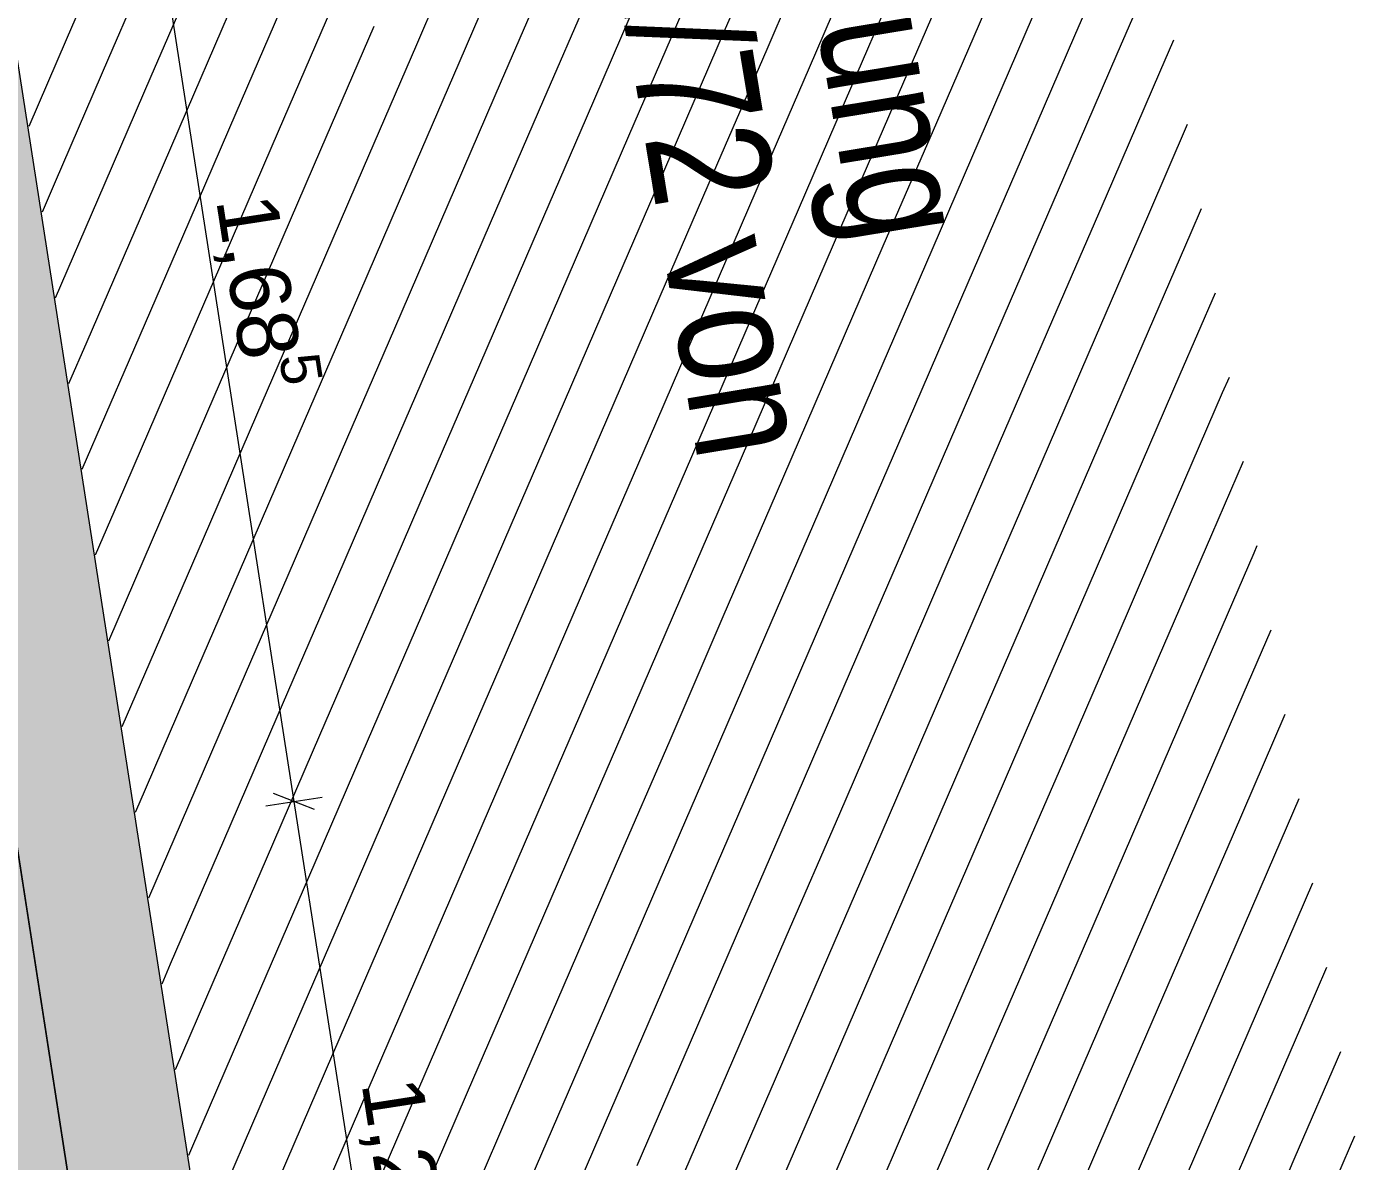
# Model space of a CAD drawing. Header units: millimetres. Extents: x 12535370 to 12575737, y 356204400 to 356234587.
# Drawn here: x 12556369 to 12558562, y 356213597 to 356215471 of the extents above; entities that cross this region are included whole.
import ezdxf

# ---------------------------------------------------------------- set-up
doc = ezdxf.new("R2010")
doc.units = ezdxf.units.MM
doc.header["$MEASUREMENT"] = 0
for name, color, linetype in [('New_015 Innenwände', 7, 'Continuous'), ('New_035 Decken', 7, 'Continuous'), ('New_GRUNDSTÜCKSGRENZE', 7, 'Continuous')]:
    doc.layers.add(name, color=color, linetype=linetype)
for name, color, linetype, lineweight in [('New_015 Innenwände_Pen_No__1', 7, 'Continuous', 13), ('New_015 Innenwände_Pen_No__3', 7, 'Continuous', 18), ('New_035 Decken_Pen_No__1', 7, 'Continuous', 13), ('New_255 Plangrafiken_Pen_No__1', 7, 'Continuous', 13), ('New_255 Plangrafiken_Pen_No__39', 8, 'Continuous', 13), ('New_GRUNDSTÜCKSGRENZE_Pen_No__1', 7, 'Continuous', 13)]:
    doc.layers.add(name, color=color, linetype=linetype, lineweight=lineweight)
doc.styles.add('GENERATED_STYLE_1', font='arial.ttf')
doc.styles.add('GENERATED_STYLE_2', font='arial.ttf', dxfattribs={"width": 0.8})
doc.dimstyles.new('GENERATED_STYLE__2', dxfattribs={"dimtxt": 100, "dimasz": 47.5, "dimexe": 0.18, "dimexo": 2, "dimgap": 0, "dimtad": 1, "dimlfac": 0.001, "dimzin": 0, "dimdsep": 46, "dimtxsty": 'GENERATED_STYLE_1', "dimblk": 'ARROWHEAD_2', "dimblk1": 'ARROWHEAD_2', "dimblk2": 'ARROWHEAD_2', "dimcen": 0.09, "dimclrd": 7, "dimclre": 7, "dimclrt": 7, "dimadec": 0, "dimazin": 0, "dimtfac": 1, "dimtdec": 4, "dimtmove": 0, "dimatfit": 3, "dimfxl": 1, "dimtolj": 1, "dimtzin": 0, "dimarcsym": 0})

# ---------------------------------------------------------------- blocks, each defined once
blk = doc.blocks.new('*X12', base_point=(12240439.2, 356160438.4))
at = {"layer": 'New_255 Plangrafiken_Pen_No__39', "color": 8, "linetype": 'Continuous', "lineweight": 13}
for p, q in [((12557609, 356215667.4), (12557520.9, 356215463.5)), ((12557609, 356215667.4), (12557520.9, 356215463.5)), ((12556522.1, 356215653), (12556434, 356215449.1)), ((12556522.1, 356215653), (12556434, 356215449.1)), ((12557100.6, 356215645.1), (12557012.5, 356215441.2)), ((12557100.6, 356215645.1), (12557012.5, 356215441.2)), ((12558187.5, 356215659.5), (12558099.4, 356215455.6)), ((12558187.5, 356215659.5), (12558099.4, 356215455.6)), ((12556592.2, 356215622.8), (12556504.1, 356215418.8)), ((12556592.2, 356215622.8), (12556504.1, 356215418.8)), ((12557679.1, 356215637.2), (12557591, 356215433.3)), ((12557679.1, 356215637.2), (12557591, 356215433.3)), ((12557170.6, 356215614.8), (12557082.6, 356215410.9)), ((12557170.6, 356215614.8), (12557082.6, 356215410.9)), ((12557749.1, 356215606.9), (12557661, 356215403)), ((12557749.1, 356215606.9), (12557661, 356215403)), ((12556662.2, 356215592.5), (12556574.1, 356215388.6)), ((12556662.2, 356215592.5), (12556574.1, 356215388.6)), ((12557240.7, 356215584.6), (12557152.6, 356215380.7)), ((12557240.7, 356215584.6), (12557152.6, 356215380.7)), ((12558239.7, 356215588), (12558169.4, 356215425.3)), ((12558239.7, 356215588), (12558169.4, 356215425.3)), ((12556732.3, 356215562.2), (12556644.2, 356215358.3)), ((12556732.3, 356215562.2), (12556644.2, 356215358.3)), ((12557819.2, 356215576.6), (12557731.1, 356215372.7)), ((12557819.2, 356215576.6), (12557731.1, 356215372.7)), ((12557310.7, 356215554.3), (12557222.7, 356215350.4)), ((12557310.7, 356215554.3), (12557222.7, 356215350.4)), ((12557889.2, 356215546.4), (12557801.1, 356215342.5)), ((12557889.2, 356215546.4), (12557801.1, 356215342.5)), ((12556802.3, 356215532), (12556714.2, 356215328.1)), ((12556802.3, 356215532), (12556714.2, 356215328.1)), ((12557380.8, 356215524), (12557292.7, 356215320.1)), ((12557380.8, 356215524), (12557292.7, 356215320.1)), ((12557959.3, 356215516.1), (12557871.2, 356215312.2)), ((12557959.3, 356215516.1), (12557871.2, 356215312.2)), ((12556872.4, 356215501.7), (12556784.3, 356215297.8)), ((12556872.4, 356215501.7), (12556784.3, 356215297.8)), ((12557450.9, 356215493.8), (12557362.8, 356215289.9)), ((12557450.9, 356215493.8), (12557362.8, 356215289.9)), ((12556942.4, 356215471.4), (12556854.4, 356215267.5)), ((12556942.4, 356215471.4), (12556854.4, 356215267.5)), ((12558029.3, 356215485.9), (12557941.2, 356215281.9)), ((12558029.3, 356215485.9), (12557941.2, 356215281.9)), ((12556434, 356215449.1), (12556372.2, 356215306)), ((12556434, 356215449.1), (12556372.2, 356215306)), ((12557520.9, 356215463.5), (12557432.8, 356215259.6)), ((12557520.9, 356215463.5), (12557432.8, 356215259.6)), ((12558099.4, 356215455.6), (12558011.3, 356215251.7)), ((12558099.4, 356215455.6), (12558011.3, 356215251.7)), ((12558262.7, 356215448.8), (12558239.5, 356215395.1)), ((12558262.7, 356215448.8), (12558239.5, 356215395.1)), ((12557012.5, 356215441.2), (12556924.4, 356215237.3)), ((12557012.5, 356215441.2), (12556924.4, 356215237.3)), ((12557591, 356215433.3), (12557502.9, 356215229.3)), ((12557591, 356215433.3), (12557502.9, 356215229.3)), ((12558169.4, 356215425.3), (12558081.3, 356215221.4)), ((12558169.4, 356215425.3), (12558081.3, 356215221.4)), ((12556504.1, 356215418.8), (12556416, 356215214.9)), ((12556504.1, 356215418.8), (12556416, 356215214.9)), ((12557082.6, 356215410.9), (12556994.5, 356215207)), ((12557082.6, 356215410.9), (12556994.5, 356215207)), ((12557661, 356215403), (12557572.9, 356215199.1)), ((12557661, 356215403), (12557572.9, 356215199.1)), ((12556574.1, 356215388.6), (12556486.1, 356215184.7)), ((12556574.1, 356215388.6), (12556486.1, 356215184.7)), ((12557152.6, 356215380.7), (12557064.5, 356215176.7)), ((12557152.6, 356215380.7), (12557064.5, 356215176.7)), ((12558239.5, 356215395.1), (12558151.4, 356215191.2)), ((12558239.5, 356215395.1), (12558151.4, 356215191.2)), ((12557731.1, 356215372.7), (12557643, 356215168.8)), ((12557731.1, 356215372.7), (12557643, 356215168.8)), ((12556644.2, 356215358.3), (12556556.1, 356215154.4)), ((12556644.2, 356215358.3), (12556556.1, 356215154.4)), ((12557222.7, 356215350.4), (12557134.6, 356215146.5)), ((12557222.7, 356215350.4), (12557134.6, 356215146.5)), ((12557801.1, 356215342.5), (12557713, 356215138.6)), ((12557801.1, 356215342.5), (12557713, 356215138.6)), ((12556714.2, 356215328.1), (12556626.2, 356215124.2)), ((12556714.2, 356215328.1), (12556626.2, 356215124.2)), ((12557292.7, 356215320.1), (12557204.6, 356215116.2)), ((12557292.7, 356215320.1), (12557204.6, 356215116.2)), ((12556784.3, 356215297.8), (12556696.2, 356215093.9)), ((12556784.3, 356215297.8), (12556696.2, 356215093.9)), ((12557871.2, 356215312.2), (12557783.1, 356215108.3)), ((12557871.2, 356215312.2), (12557783.1, 356215108.3)), ((12558285.7, 356215309.6), (12558221.5, 356215160.9)), ((12558285.7, 356215309.6), (12558221.5, 356215160.9)), ((12557362.8, 356215289.9), (12557274.7, 356215086)), ((12557362.8, 356215289.9), (12557274.7, 356215086)), ((12557941.2, 356215281.9), (12557853.2, 356215078)), ((12557941.2, 356215281.9), (12557853.2, 356215078)), ((12556854.4, 356215267.5), (12556766.3, 356215063.6)), ((12556854.4, 356215267.5), (12556766.3, 356215063.6)), ((12557432.8, 356215259.6), (12557344.7, 356215055.7)), ((12557432.8, 356215259.6), (12557344.7, 356215055.7)), ((12558011.3, 356215251.7), (12557923.2, 356215047.8)), ((12558011.3, 356215251.7), (12557923.2, 356215047.8)), ((12556924.4, 356215237.3), (12556836.3, 356215033.4)), ((12556924.4, 356215237.3), (12556836.3, 356215033.4)), ((12557502.9, 356215229.3), (12557414.8, 356215025.4)), ((12557502.9, 356215229.3), (12557414.8, 356215025.4)), ((12556416, 356215214.9), (12556394.2, 356215164.5)), ((12556416, 356215214.9), (12556394.2, 356215164.5)), ((12556994.5, 356215207), (12556906.4, 356215003.1)), ((12556994.5, 356215207), (12556906.4, 356215003.1)), ((12558081.3, 356215221.4), (12557993.3, 356215017.5)), ((12558081.3, 356215221.4), (12557993.3, 356215017.5)), ((12556486.1, 356215184.7), (12556416.2, 356215022.9)), ((12556486.1, 356215184.7), (12556416.2, 356215022.9)), ((12557572.9, 356215199.1), (12557484.8, 356214995.2)), ((12557572.9, 356215199.1), (12557484.8, 356214995.2)), ((12558151.4, 356215191.2), (12558063.3, 356214987.2)), ((12558151.4, 356215191.2), (12558063.3, 356214987.2)), ((12557064.5, 356215176.7), (12556976.4, 356214972.8)), ((12557064.5, 356215176.7), (12556976.4, 356214972.8)), ((12557643, 356215168.8), (12557554.9, 356214964.9)), ((12557643, 356215168.8), (12557554.9, 356214964.9)), ((12558308.7, 356215170.4), (12558291.5, 356215130.6)), ((12558308.7, 356215170.4), (12558291.5, 356215130.6)), ((12556556.1, 356215154.4), (12556468, 356214950.5)), ((12556556.1, 356215154.4), (12556468, 356214950.5)), ((12557134.6, 356215146.5), (12557046.5, 356214942.6)), ((12557134.6, 356215146.5), (12557046.5, 356214942.6)), ((12558221.5, 356215160.9), (12558133.4, 356214957)), ((12558221.5, 356215160.9), (12558133.4, 356214957)), ((12556626.2, 356215124.2), (12556538.1, 356214920.2)), ((12556626.2, 356215124.2), (12556538.1, 356214920.2)), ((12557713, 356215138.6), (12557625, 356214934.7)), ((12557713, 356215138.6), (12557625, 356214934.7)), ((12558291.5, 356215130.6), (12558203.4, 356214926.7)), ((12558291.5, 356215130.6), (12558203.4, 356214926.7)), ((12557204.6, 356215116.2), (12557116.5, 356214912.3)), ((12557204.6, 356215116.2), (12557116.5, 356214912.3)), ((12557783.1, 356215108.3), (12557695, 356214904.4)), ((12557783.1, 356215108.3), (12557695, 356214904.4)), ((12556696.2, 356215093.9), (12556608.1, 356214890)), ((12556696.2, 356215093.9), (12556608.1, 356214890)), ((12557274.7, 356215086), (12557186.6, 356214882.1)), ((12557274.7, 356215086), (12557186.6, 356214882.1)), ((12557853.2, 356215078), (12557765.1, 356214874.1)), ((12557853.2, 356215078), (12557765.1, 356214874.1)), ((12556766.3, 356215063.6), (12556678.2, 356214859.7)), ((12556766.3, 356215063.6), (12556678.2, 356214859.7)), ((12557344.7, 356215055.7), (12557256.7, 356214851.8)), ((12557344.7, 356215055.7), (12557256.7, 356214851.8)), ((12556836.3, 356215033.4), (12556748.2, 356214829.5)), ((12556836.3, 356215033.4), (12556748.2, 356214829.5)), ((12557923.2, 356215047.8), (12557835.1, 356214843.9)), ((12557923.2, 356215047.8), (12557835.1, 356214843.9)), ((12558331.7, 356215031.2), (12558273.5, 356214896.5)), ((12558331.7, 356215031.2), (12558273.5, 356214896.5)), ((12557414.8, 356215025.4), (12557326.7, 356214821.5)), ((12557414.8, 356215025.4), (12557326.7, 356214821.5)), ((12557993.3, 356215017.5), (12557905.2, 356214813.6)), ((12557993.3, 356215017.5), (12557905.2, 356214813.6)), ((12556906.4, 356215003.1), (12556818.3, 356214799.2)), ((12556906.4, 356215003.1), (12556818.3, 356214799.2)), ((12557484.8, 356214995.2), (12557396.8, 356214791.3)), ((12557484.8, 356214995.2), (12557396.8, 356214791.3)), ((12558063.3, 356214987.2), (12557975.2, 356214783.3)), ((12558063.3, 356214987.2), (12557975.2, 356214783.3)), ((12556976.4, 356214972.8), (12556888.3, 356214768.9)), ((12556976.4, 356214972.8), (12556888.3, 356214768.9)), ((12557554.9, 356214964.9), (12557466.8, 356214761)), ((12557554.9, 356214964.9), (12557466.8, 356214761)), ((12556468, 356214950.5), (12556438.1, 356214881.3)), ((12556468, 356214950.5), (12556438.1, 356214881.3)), ((12557046.5, 356214942.6), (12556958.4, 356214738.7)), ((12557046.5, 356214942.6), (12556958.4, 356214738.7)), ((12558133.4, 356214957), (12558045.3, 356214753.1)), ((12558133.4, 356214957), (12558045.3, 356214753.1)), ((12556538.1, 356214920.2), (12556460.1, 356214739.8)), ((12556538.1, 356214920.2), (12556460.1, 356214739.8)), ((12557625, 356214934.7), (12557536.9, 356214730.7)), ((12557625, 356214934.7), (12557536.9, 356214730.7)), ((12558203.4, 356214926.7), (12558115.3, 356214722.8)), ((12558203.4, 356214926.7), (12558115.3, 356214722.8)), ((12557116.5, 356214912.3), (12557028.5, 356214708.4)), ((12557116.5, 356214912.3), (12557028.5, 356214708.4)), ((12557695, 356214904.4), (12557606.9, 356214700.5)), ((12557695, 356214904.4), (12557606.9, 356214700.5)), ((12556608.1, 356214890), (12556520, 356214686.1)), ((12556608.1, 356214890), (12556520, 356214686.1)), ((12557186.6, 356214882.1), (12557098.5, 356214678.1)), ((12557186.6, 356214882.1), (12557098.5, 356214678.1)), ((12558273.5, 356214896.5), (12558185.4, 356214692.6)), ((12558273.5, 356214896.5), (12558185.4, 356214692.6)), ((12558354.7, 356214892), (12558343.5, 356214866.2)), ((12558354.7, 356214892), (12558343.5, 356214866.2)), ((12556678.2, 356214859.7), (12556590.1, 356214655.8)), ((12556678.2, 356214859.7), (12556590.1, 356214655.8)), ((12557765.1, 356214874.1), (12557677, 356214670.2)), ((12557765.1, 356214874.1), (12557677, 356214670.2)), ((12558343.5, 356214866.2), (12558255.4, 356214662.3)), ((12558343.5, 356214866.2), (12558255.4, 356214662.3)), ((12557256.7, 356214851.8), (12557168.6, 356214647.9)), ((12557256.7, 356214851.8), (12557168.6, 356214647.9)), ((12557835.1, 356214843.9), (12557747, 356214640)), ((12557835.1, 356214843.9), (12557747, 356214640)), ((12556748.2, 356214829.5), (12556660.2, 356214625.5)), ((12556748.2, 356214829.5), (12556660.2, 356214625.5)), ((12557326.7, 356214821.5), (12557238.6, 356214617.6)), ((12557326.7, 356214821.5), (12557238.6, 356214617.6)), ((12557905.2, 356214813.6), (12557817.1, 356214609.7)), ((12557905.2, 356214813.6), (12557817.1, 356214609.7)), ((12556818.3, 356214799.2), (12556730.2, 356214595.3)), ((12556818.3, 356214799.2), (12556730.2, 356214595.3)), ((12557396.8, 356214791.3), (12557308.7, 356214587.4)), ((12557396.8, 356214791.3), (12557308.7, 356214587.4)), ((12556888.3, 356214768.9), (12556800.3, 356214565)), ((12556888.3, 356214768.9), (12556800.3, 356214565)), ((12557975.2, 356214783.3), (12557887.1, 356214579.4)), ((12557975.2, 356214783.3), (12557887.1, 356214579.4)), ((12557466.8, 356214761), (12557378.7, 356214557.1)), ((12557466.8, 356214761), (12557378.7, 356214557.1)), ((12558045.3, 356214753.1), (12557957.2, 356214549.2)), ((12558045.3, 356214753.1), (12557957.2, 356214549.2)), ((12558377.7, 356214752.8), (12558325.5, 356214632)), ((12558377.7, 356214752.8), (12558325.5, 356214632)), ((12556958.4, 356214738.7), (12556870.3, 356214534.8)), ((12556958.4, 356214738.7), (12556870.3, 356214534.8)), ((12557536.9, 356214730.7), (12557448.8, 356214526.8)), ((12557536.9, 356214730.7), (12557448.8, 356214526.8)), ((12558115.3, 356214722.8), (12558027.3, 356214518.9)), ((12558115.3, 356214722.8), (12558027.3, 356214518.9)), ((12557028.5, 356214708.4), (12556940.4, 356214504.5)), ((12557028.5, 356214708.4), (12556940.4, 356214504.5)), ((12556520, 356214686.1), (12556482.1, 356214598.2)), ((12556520, 356214686.1), (12556482.1, 356214598.2)), ((12557606.9, 356214700.5), (12557518.8, 356214496.6)), ((12557606.9, 356214700.5), (12557518.8, 356214496.6)), ((12558185.4, 356214692.6), (12558097.3, 356214488.6)), ((12558185.4, 356214692.6), (12558097.3, 356214488.6)), ((12557098.5, 356214678.1), (12557010.4, 356214474.2)), ((12557098.5, 356214678.1), (12557010.4, 356214474.2)), ((12557677, 356214670.2), (12557588.9, 356214466.3)), ((12557677, 356214670.2), (12557588.9, 356214466.3)), ((12558255.4, 356214662.3), (12558167.4, 356214458.4)), ((12558255.4, 356214662.3), (12558167.4, 356214458.4)), ((12556590.1, 356214655.8), (12556504.1, 356214456.6)), ((12556590.1, 356214655.8), (12556504.1, 356214456.6)), ((12557168.6, 356214647.9), (12557080.5, 356214444)), ((12557168.6, 356214647.9), (12557080.5, 356214444)), ((12557747, 356214640), (12557658.9, 356214436)), ((12557747, 356214640), (12557658.9, 356214436)), ((12556660.2, 356214625.5), (12556572.1, 356214421.6)), ((12556660.2, 356214625.5), (12556572.1, 356214421.6)), ((12557238.6, 356214617.6), (12557150.5, 356214413.7)), ((12557238.6, 356214617.6), (12557150.5, 356214413.7)), ((12558325.5, 356214632), (12558237.4, 356214428.1)), ((12558325.5, 356214632), (12558237.4, 356214428.1)), ((12558400.7, 356214613.6), (12558395.6, 356214601.8)), ((12558400.7, 356214613.6), (12558395.6, 356214601.8)), ((12556730.2, 356214595.3), (12556642.1, 356214391.4)), ((12556730.2, 356214595.3), (12556642.1, 356214391.4)), ((12557817.1, 356214609.7), (12557729, 356214405.8)), ((12557817.1, 356214609.7), (12557729, 356214405.8)), ((12558395.6, 356214601.8), (12558307.5, 356214397.9)), ((12558395.6, 356214601.8), (12558307.5, 356214397.9)), ((12557308.7, 356214587.4), (12557220.6, 356214383.4)), ((12557308.7, 356214587.4), (12557220.6, 356214383.4)), ((12557887.1, 356214579.4), (12557799.1, 356214375.5)), ((12557887.1, 356214579.4), (12557799.1, 356214375.5)), ((12556800.3, 356214565), (12556712.2, 356214361.1)), ((12556800.3, 356214565), (12556712.2, 356214361.1)), ((12557378.7, 356214557.1), (12557290.6, 356214353.2)), ((12557378.7, 356214557.1), (12557290.6, 356214353.2)), ((12557957.2, 356214549.2), (12557869.1, 356214345.3)), ((12557957.2, 356214549.2), (12557869.1, 356214345.3)), ((12556870.3, 356214534.8), (12556782.2, 356214330.8)), ((12556870.3, 356214534.8), (12556782.2, 356214330.8)), ((12557448.8, 356214526.8), (12557360.7, 356214322.9)), ((12557448.8, 356214526.8), (12557360.7, 356214322.9)), ((12556940.4, 356214504.5), (12556852.3, 356214300.6)), ((12556940.4, 356214504.5), (12556852.3, 356214300.6)), ((12558027.3, 356214518.9), (12557939.2, 356214315)), ((12558027.3, 356214518.9), (12557939.2, 356214315)), ((12557518.8, 356214496.6), (12557430.8, 356214292.7)), ((12557518.8, 356214496.6), (12557430.8, 356214292.7)), ((12558097.3, 356214488.6), (12558009.2, 356214284.7)), ((12558097.3, 356214488.6), (12558009.2, 356214284.7)), ((12557010.4, 356214474.2), (12556922.3, 356214270.3)), ((12557010.4, 356214474.2), (12556922.3, 356214270.3)), ((12557588.9, 356214466.3), (12557500.8, 356214262.4)), ((12557588.9, 356214466.3), (12557500.8, 356214262.4)), ((12558423.7, 356214474.4), (12558377.5, 356214367.6)), ((12558423.7, 356214474.4), (12558377.5, 356214367.6)), ((12557080.5, 356214444), (12556992.4, 356214240.1)), ((12557080.5, 356214444), (12556992.4, 356214240.1)), ((12558167.4, 356214458.4), (12558079.3, 356214254.5)), ((12558167.4, 356214458.4), (12558079.3, 356214254.5)), ((12556572.1, 356214421.6), (12556526, 356214315.1)), ((12556572.1, 356214421.6), (12556526, 356214315.1)), ((12557658.9, 356214436), (12557570.9, 356214232.1)), ((12557658.9, 356214436), (12557570.9, 356214232.1)), ((12558237.4, 356214428.1), (12558149.3, 356214224.2)), ((12558237.4, 356214428.1), (12558149.3, 356214224.2)), ((12557150.5, 356214413.7), (12557062.4, 356214209.8)), ((12557150.5, 356214413.7), (12557062.4, 356214209.8)), ((12557729, 356214405.8), (12557640.9, 356214201.9)), ((12557729, 356214405.8), (12557640.9, 356214201.9)), ((12558307.5, 356214397.9), (12558219.4, 356214193.9)), ((12558307.5, 356214397.9), (12558219.4, 356214193.9)), ((12556642.1, 356214391.4), (12556554, 356214187.5)), ((12556642.1, 356214391.4), (12556554, 356214187.5)), ((12557220.6, 356214383.4), (12557132.5, 356214179.5)), ((12557220.6, 356214383.4), (12557132.5, 356214179.5)), ((12557799.1, 356214375.5), (12557711, 356214171.6)), ((12557799.1, 356214375.5), (12557711, 356214171.6)), ((12556712.2, 356214361.1), (12556624.1, 356214157.2)), ((12556712.2, 356214361.1), (12556624.1, 356214157.2)), ((12557290.6, 356214353.2), (12557202.6, 356214149.3)), ((12557290.6, 356214353.2), (12557202.6, 356214149.3)), ((12558377.5, 356214367.6), (12558289.4, 356214163.7)), ((12558377.5, 356214367.6), (12558289.4, 356214163.7)), ((12556782.2, 356214330.8), (12556694.1, 356214126.9)), ((12556782.2, 356214330.8), (12556694.1, 356214126.9)), ((12557869.1, 356214345.3), (12557781, 356214141.3)), ((12557869.1, 356214345.3), (12557781, 356214141.3)), ((12558446.7, 356214335.3), (12558359.5, 356214133.4)), ((12558446.7, 356214335.3), (12558359.5, 356214133.4)), ((12557360.7, 356214322.9), (12557272.6, 356214119)), ((12557360.7, 356214322.9), (12557272.6, 356214119)), ((12557939.2, 356214315), (12557851.1, 356214111.1)), ((12557939.2, 356214315), (12557851.1, 356214111.1)), ((12556852.3, 356214300.6), (12556764.2, 356214096.7)), ((12556852.3, 356214300.6), (12556764.2, 356214096.7)), ((12557430.8, 356214292.7), (12557342.7, 356214088.7)), ((12557430.8, 356214292.7), (12557342.7, 356214088.7)), ((12558009.2, 356214284.7), (12557921.1, 356214080.8)), ((12558009.2, 356214284.7), (12557921.1, 356214080.8)), ((12556922.3, 356214270.3), (12556834.3, 356214066.4)), ((12556922.3, 356214270.3), (12556834.3, 356214066.4)), ((12557500.8, 356214262.4), (12557412.7, 356214058.5)), ((12557500.8, 356214262.4), (12557412.7, 356214058.5)), ((12558079.3, 356214254.5), (12557991.2, 356214050.6)), ((12558079.3, 356214254.5), (12557991.2, 356214050.6)), ((12556992.4, 356214240.1), (12556904.3, 356214036.1)), ((12556992.4, 356214240.1), (12556904.3, 356214036.1)), ((12557570.9, 356214232.1), (12557482.8, 356214028.2)), ((12557570.9, 356214232.1), (12557482.8, 356214028.2)), ((12558149.3, 356214224.2), (12558061.2, 356214020.3)), ((12558149.3, 356214224.2), (12558061.2, 356214020.3)), ((12557062.4, 356214209.8), (12556974.4, 356214005.9)), ((12557062.4, 356214209.8), (12556974.4, 356214005.9)), ((12557640.9, 356214201.9), (12557552.8, 356213998)), ((12557640.9, 356214201.9), (12557552.8, 356213998)), ((12556554, 356214187.5), (12556548, 356214173.5)), ((12556554, 356214187.5), (12556548, 356214173.5)), ((12557132.5, 356214179.5), (12557044.4, 356213975.6)), ((12557132.5, 356214179.5), (12557044.4, 356213975.6)), ((12558219.4, 356214193.9), (12558131.3, 356213990)), ((12558219.4, 356214193.9), (12558131.3, 356213990)), ((12558469.7, 356214196.1), (12558429.5, 356214103.2)), ((12558469.7, 356214196.1), (12558429.5, 356214103.2)), ((12556624.1, 356214157.2), (12556570, 356214032)), ((12556624.1, 356214157.2), (12556570, 356214032)), ((12557711, 356214171.6), (12557622.9, 356213967.7)), ((12557711, 356214171.6), (12557622.9, 356213967.7)), ((12558289.4, 356214163.7), (12558201.3, 356213959.8)), ((12558289.4, 356214163.7), (12558201.3, 356213959.8)), ((12557202.6, 356214149.3), (12557114.5, 356213945.4)), ((12557202.6, 356214149.3), (12557114.5, 356213945.4)), ((12557781, 356214141.3), (12557692.9, 356213937.4)), ((12557781, 356214141.3), (12557692.9, 356213937.4)), ((12558359.5, 356214133.4), (12558271.4, 356213929.5)), ((12558359.5, 356214133.4), (12558271.4, 356213929.5)), ((12556694.1, 356214126.9), (12556606.1, 356213923)), ((12556694.1, 356214126.9), (12556606.1, 356213923)), ((12557272.6, 356214119), (12557184.5, 356213915.1)), ((12557272.6, 356214119), (12557184.5, 356213915.1)), ((12557851.1, 356214111.1), (12557763, 356213907.2)), ((12557851.1, 356214111.1), (12557763, 356213907.2)), ((12556764.2, 356214096.7), (12556676.1, 356213892.8)), ((12556764.2, 356214096.7), (12556676.1, 356213892.8)), ((12557342.7, 356214088.7), (12557254.6, 356213884.8)), ((12557342.7, 356214088.7), (12557254.6, 356213884.8)), ((12558429.5, 356214103.2), (12558341.5, 356213899.2)), ((12558429.5, 356214103.2), (12558341.5, 356213899.2)), ((12556834.3, 356214066.4), (12556746.2, 356213862.5)), ((12556834.3, 356214066.4), (12556746.2, 356213862.5)), ((12557921.1, 356214080.8), (12557833, 356213876.9)), ((12557921.1, 356214080.8), (12557833, 356213876.9)), ((12557412.7, 356214058.5), (12557324.6, 356213854.6)), ((12557412.7, 356214058.5), (12557324.6, 356213854.6)), ((12557991.2, 356214050.6), (12557903.1, 356213846.6)), ((12557991.2, 356214050.6), (12557903.1, 356213846.6)), ((12558492.7, 356214056.9), (12558411.5, 356213869)), ((12558492.7, 356214056.9), (12558411.5, 356213869)), ((12556904.3, 356214036.1), (12556816.2, 356213832.2)), ((12556904.3, 356214036.1), (12556816.2, 356213832.2)), ((12557482.8, 356214028.2), (12557394.7, 356213824.3)), ((12557482.8, 356214028.2), (12557394.7, 356213824.3)), ((12556974.4, 356214005.9), (12556886.3, 356213802)), ((12556974.4, 356214005.9), (12556886.3, 356213802)), ((12558061.2, 356214020.3), (12557973.2, 356213816.4)), ((12558061.2, 356214020.3), (12557973.2, 356213816.4)), ((12557552.8, 356213998), (12557464.7, 356213794)), ((12557552.8, 356213998), (12557464.7, 356213794)), ((12558131.3, 356213990), (12558043.2, 356213786.1)), ((12558131.3, 356213990), (12558043.2, 356213786.1)), ((12557044.4, 356213975.6), (12556956.3, 356213771.7)), ((12557044.4, 356213975.6), (12556956.3, 356213771.7)), ((12557622.9, 356213967.7), (12557534.8, 356213763.8)), ((12557622.9, 356213967.7), (12557534.8, 356213763.8)), ((12558201.3, 356213959.8), (12558113.3, 356213755.9)), ((12558201.3, 356213959.8), (12558113.3, 356213755.9)), ((12557114.5, 356213945.4), (12557026.4, 356213741.4)), ((12557114.5, 356213945.4), (12557026.4, 356213741.4)), ((12557692.9, 356213937.4), (12557604.9, 356213733.5)), ((12557692.9, 356213937.4), (12557604.9, 356213733.5)), ((12556606.1, 356213923), (12556592, 356213890.4)), ((12556606.1, 356213923), (12556592, 356213890.4)), ((12557184.5, 356213915.1), (12557096.4, 356213711.2)), ((12557184.5, 356213915.1), (12557096.4, 356213711.2)), ((12558271.4, 356213929.5), (12558183.3, 356213725.6)), ((12558271.4, 356213929.5), (12558183.3, 356213725.6)), ((12558515.7, 356213917.7), (12558481.6, 356213838.7)), ((12558515.7, 356213917.7), (12558481.6, 356213838.7)), ((12556676.1, 356213892.8), (12556613.9, 356213748.8)), ((12556676.1, 356213892.8), (12556613.9, 356213748.8)), ((12557763, 356213907.2), (12557674.9, 356213703.3)), ((12557763, 356213907.2), (12557674.9, 356213703.3)), ((12558341.5, 356213899.2), (12558253.4, 356213695.3)), ((12558341.5, 356213899.2), (12558253.4, 356213695.3)), ((12557254.6, 356213884.8), (12557166.5, 356213680.9)), ((12557254.6, 356213884.8), (12557166.5, 356213680.9)), ((12557833, 356213876.9), (12557745, 356213673)), ((12557833, 356213876.9), (12557745, 356213673)), ((12558411.5, 356213869), (12558323.4, 356213665.1)), ((12558411.5, 356213869), (12558323.4, 356213665.1)), ((12556746.2, 356213862.5), (12556658.1, 356213658.6)), ((12556746.2, 356213862.5), (12556658.1, 356213658.6)), ((12557324.6, 356213854.6), (12557236.5, 356213650.7)), ((12557324.6, 356213854.6), (12557236.5, 356213650.7)), ((12557903.1, 356213846.6), (12557815, 356213642.7)), ((12557903.1, 356213846.6), (12557815, 356213642.7)), ((12556816.2, 356213832.2), (12556728.1, 356213628.3)), ((12556816.2, 356213832.2), (12556728.1, 356213628.3)), ((12557394.7, 356213824.3), (12557306.6, 356213620.4)), ((12557394.7, 356213824.3), (12557306.6, 356213620.4)), ((12558481.6, 356213838.7), (12558393.5, 356213634.8)), ((12558481.6, 356213838.7), (12558393.5, 356213634.8)), ((12556886.3, 356213802), (12556798.2, 356213598.1)), ((12556886.3, 356213802), (12556798.2, 356213598.1)), ((12557973.2, 356213816.4), (12557885.1, 356213612.5)), ((12557973.2, 356213816.4), (12557885.1, 356213612.5)), ((12557464.7, 356213794), (12557376.7, 356213590.1)), ((12557464.7, 356213794), (12557376.7, 356213590.1)), ((12558043.2, 356213786.1), (12557955.1, 356213582.2)), ((12558043.2, 356213786.1), (12557955.1, 356213582.2)), ((12556956.3, 356213771.7), (12556868.2, 356213567.8)), ((12556956.3, 356213771.7), (12556868.2, 356213567.8)), ((12557534.8, 356213763.8), (12557446.7, 356213559.9)), ((12557534.8, 356213763.8), (12557446.7, 356213559.9)), ((12558538.7, 356213778.5), (12558463.5, 356213604.5)), ((12558538.7, 356213778.5), (12558463.5, 356213604.5)), ((12557026.4, 356213741.4), (12556938.3, 356213537.5)), ((12557026.4, 356213741.4), (12556938.3, 356213537.5)), ((12558113.3, 356213755.9), (12558025.2, 356213551.9)), ((12558113.3, 356213755.9), (12558025.2, 356213551.9)), ((12557604.9, 356213733.5), (12557516.8, 356213529.6)), ((12557604.9, 356213733.5), (12557516.8, 356213529.6)), ((12558183.3, 356213725.6), (12558095.2, 356213521.7)), ((12558183.3, 356213725.6), (12558095.2, 356213521.7)), ((12557096.4, 356213711.2), (12557008.4, 356213507.3)), ((12557096.4, 356213711.2), (12557008.4, 356213507.3)), ((12557674.9, 356213703.3), (12557586.8, 356213499.3)), ((12557674.9, 356213703.3), (12557586.8, 356213499.3)), ((12558253.4, 356213695.3), (12558165.3, 356213491.4)), ((12558253.4, 356213695.3), (12558165.3, 356213491.4)), ((12557166.5, 356213680.9), (12557078.4, 356213477)), ((12557166.5, 356213680.9), (12557078.4, 356213477)), ((12557745, 356213673), (12557656.9, 356213469.1)), ((12557745, 356213673), (12557656.9, 356213469.1)), ((12556658.1, 356213658.6), (12556635.9, 356213607.3)), ((12556658.1, 356213658.6), (12556635.9, 356213607.3)), ((12557236.5, 356213650.7), (12557148.5, 356213446.7)), ((12557236.5, 356213650.7), (12557148.5, 356213446.7)), ((12558323.4, 356213665.1), (12558235.3, 356213461.2)), ((12558323.4, 356213665.1), (12558235.3, 356213461.2)), ((12556728.1, 356213628.3), (12556657.9, 356213465.7)), ((12556728.1, 356213628.3), (12556657.9, 356213465.7)), ((12557815, 356213642.7), (12557726.9, 356213438.8)), ((12557815, 356213642.7), (12557726.9, 356213438.8)), ((12558393.5, 356213634.8), (12558305.4, 356213430.9)), ((12558393.5, 356213634.8), (12558305.4, 356213430.9)), ((12558561.7, 356213639.3), (12558533.6, 356213574.3)), ((12558561.7, 356213639.3), (12558533.6, 356213574.3)), ((12557306.6, 356213620.4), (12557218.5, 356213416.5)), ((12557306.6, 356213620.4), (12557218.5, 356213416.5)), ((12557885.1, 356213612.5), (12557797, 356213408.6)), ((12557885.1, 356213612.5), (12557797, 356213408.6)), ((12558463.5, 356213604.5), (12558375.4, 356213400.6)), ((12558463.5, 356213604.5), (12558375.4, 356213400.6)), ((12556798.2, 356213598.1), (12556710.1, 356213394.2)), ((12556798.2, 356213598.1), (12556710.1, 356213394.2))]:
    blk.add_line(p, q, dxfattribs=at)
blk = doc.blocks.new('Fill_1', base_point=(12240439.2, 356160438.4))
at = {"layer": 'New_255 Plangrafiken_Pen_No__39', "color": 8, "linetype": 'Continuous', "lineweight": 13}
blk.add_blockref('*X12', (12240439.2, 356160438.4), dxfattribs=at)
blk = doc.blocks.new('Slab_1', base_point=(12539464.4, 356214374.2))
at = {"layer": 'New_035 Decken_Pen_No__1', "color": 7, "linetype": 'Continuous', "lineweight": 13, "flags": 128}
blk.add_lwpolyline([(12539464.4, 356214374.2), (12540355.6, 356216681.8), (12543211.2, 356223921.6), (12544734.3, 356227674.9), (12554930.7, 356223270.2), (12557525.4, 356206572.1)], close=True, dxfattribs=at)
blk = doc.blocks.new('Wall_6', base_point=(12555111.4, 356223410.1))
at = {"layer": 'New_015 Innenwände', "linetype": 'Continuous', "lineweight": 0, "true_color": 0x000000}
h = blk.add_hatch(dxfattribs=at)
h.set_pattern_fill('DÄMMSTOFF__POLYSTYROL_EPS', color=18, style=0, pattern_type=2)
h.set_pattern_definition([(188.832684, (12240439.157, 356160438.356), (-7.978668, 51.34531), [30, -60]), (188.832684, (12240398.68, 356160405.773), (-7.978668, 51.34531), [30, -60]), (248.832684, (12240409.51, 356160433.75), (-48.455677, 18.762926), [30, -60]), (248.832684, (12240417.49, 356160382.404), (-48.455677, 18.762926), [30, -60]), (308.832684, (12240439.157, 356160438.356), (40.477009, 32.582384), [30, -60]), (308.832684, (12240447.135, 356160387.01), (40.477009, 32.582384), [30, -60])])
h.paths.add_polyline_path([(12554930.7, 356223270.2), (12557489.2, 356206805.7), (12557706.1, 356206711.9), (12555147.7, 356223176.5)])
h = blk.add_hatch(dxfattribs=at)
h.set_pattern_fill('BETON_BEWEHRT_SN46', color=18, style=0, pattern_type=2)
h.set_pattern_definition([(45, (12240439.16, 356160438.36), (-70.710678, 70.710678), [30, -20]), (45, (12240403.8, 356160473.71), (-70.710678, 70.710678), [100, 0])])
h.paths.add_polyline_path([(12554750, 356223130.4), (12557235.9, 356207132.9), (12557452.9, 356207039.2), (12554967, 356223036.7)])
at = {"layer": 'New_015 Innenwände_Pen_No__1', "color": 7, "linetype": 'Continuous', "lineweight": 13, "flags": 128}
blk.add_lwpolyline([(12557706.1, 356206711.9), (12555147.7, 356223176.5)], dxfattribs=at)
at = {"layer": 'New_015 Innenwände_Pen_No__3', "color": 7, "linetype": 'Continuous', "lineweight": 18}
blk.add_line((12557452.9, 356207039.2), (12554967, 356223036.7), dxfattribs=at)
blk = doc.blocks.new('*D245', base_point=(12240439.2, 356160438.4))
at = {"layer": 'New_GRUNDSTÜCKSGRENZE_Pen_No__1', "color": 7, "linetype": 'Continuous', "lineweight": 13, "transparency": 16777216}
for p, q in [((12556423.9, 356216881.8), (12556356.6, 356216907.8)), ((12556390.3, 356216894.8), (12556551.5, 356215857.3)), ((12556505.2, 356215850.1), (12556597.8, 356215864.5)), ((12556585.2, 356215844.2), (12556517.9, 356215870.3)), ((12556551.5, 356215857.3), (12556810.3, 356214191.8))]:
    blk.add_line(p, q, dxfattribs=at)
at = {"layer": 'New_GRUNDSTÜCKSGRENZE_Pen_No__1', "color": 7, "lineweight": 13, "transparency": 16777216, "insert": (12556470.2, 356216511), "char_height": 100, "attachment_point": 7, "rotation": 278.8327, "style": 'GENERATED_STYLE_1'}
blk.add_mtext('\\A1;{\\pql;\\fArial|b0|i0|c0|p0;\\W1.000000;1,05}', dxfattribs=at)
blk = doc.blocks.new('ARROWHEAD_2')
at = {"color": 0, "linetype": 'Continuous', "lineweight": 0}
for p, q in [((-0.378, -0.655), (0.378, 0.655)), ((0, 0), (-1, 0))]:
    blk.add_line(p, q, dxfattribs=at)
blk = doc.blocks.new('*D246', base_point=(12240439.2, 356160438.4))
at = {"layer": 'New_GRUNDSTÜCKSGRENZE_Pen_No__1', "color": 7, "linetype": 'Continuous', "lineweight": 13, "transparency": 16777216}
for p, q in [((12556585.2, 356215844.2), (12556517.9, 356215870.3)), ((12556551.5, 356215857.3), (12556810.3, 356214191.8)), ((12556764, 356214184.6), (12556856.6, 356214199)), ((12556844, 356214178.7), (12556776.7, 356214204.8)), ((12556810.3, 356214191.8), (12556997.6, 356212986.3))]:
    blk.add_line(p, q, dxfattribs=at)
at = {"layer": 'New_GRUNDSTÜCKSGRENZE_Pen_No__1', "color": 7, "lineweight": 13, "transparency": 16777216, "insert": (12556652.6, 356215180.6), "char_height": 100, "attachment_point": 7, "rotation": 278.8327, "style": 'GENERATED_STYLE_1'}
blk.add_mtext('\\A1;{\\pql;\\fArial|b0|i0|c0|p0;\\W1.000000;1,68\\fArial|b0|i0|c0|p0;\\W1.000000;\\A1{\\H.66x;\\S5^  ;}}', dxfattribs=at)
blk = doc.blocks.new('*D247', base_point=(12240439.2, 356160438.4))
at = {"layer": 'New_GRUNDSTÜCKSGRENZE_Pen_No__1', "color": 7, "linetype": 'Continuous', "lineweight": 13, "transparency": 16777216}
for p, q in [((12556844, 356214178.7), (12556776.7, 356214204.8)), ((12556810.3, 356214191.8), (12556997.6, 356212986.3)), ((12557031.3, 356212973.3), (12556964, 356212999.3))]:
    blk.add_line(p, q, dxfattribs=at)
at = {"layer": 'New_GRUNDSTÜCKSGRENZE_Pen_No__1', "color": 7, "lineweight": 13, "transparency": 16777216, "insert": (12556903.2, 356213724), "char_height": 100, "attachment_point": 7, "rotation": 278.8327, "style": 'GENERATED_STYLE_1'}
blk.add_mtext('\\A1;{\\pql;\\fArial|b0|i0|c0|p0;\\W1.000000;1,22}', dxfattribs=at)
blk = doc.blocks.new('*D248', base_point=(12240439.2, 356160438.4))
at = {"layer": 'New_GRUNDSTÜCKSGRENZE_Pen_No__1', "color": 7, "linetype": 'Continuous', "lineweight": 13, "transparency": 16777216}
for p, q in [((12556810.3, 356214191.8), (12556997.6, 356212986.3)), ((12556951.3, 356212979.1), (12557043.9, 356212993.5)), ((12557031.3, 356212973.3), (12556964, 356212999.3)), ((12556997.6, 356212986.3), (12557891.4, 356207234.8)), ((12557857.7, 356207247.8), (12557925, 356207221.8)), ((12557845, 356207227.6), (12557937.7, 356207242)), ((12557891.4, 356207234.8), (12557896.1, 356207204.6))]:
    blk.add_line(p, q, dxfattribs=at)
at = {"layer": 'New_GRUNDSTÜCKSGRENZE_Pen_No__1', "color": 7, "lineweight": 13, "transparency": 16777216, "insert": (12557443.8, 356210245.5), "char_height": 100, "attachment_point": 7, "rotation": 278.8327, "style": 'GENERATED_STYLE_1'}
blk.add_mtext('\\A1;{\\pql;\\fArial|b0|i0|c0|p0;\\W1.000000;5,82}', dxfattribs=at)
blk = doc.blocks.new('*D255', base_point=(12240439.2, 356160438.4))
at = {"layer": 'New_GRUNDSTÜCKSGRENZE_Pen_No__1', "color": 7, "linetype": 'Continuous', "lineweight": 13, "transparency": 16777216}
for p, q in [((12556260.3, 356216016.6), (12556245.9, 356216109.2)), ((12556240, 356216029.2), (12556266.1, 356216096.5)), ((12555857.8, 356216001.5), (12556253.1, 356216062.9)), ((12556253.1, 356216062.9), (12556283.3, 356216067.6)), ((12555865, 356215955.1), (12555850.6, 356216047.8)), ((12555870.8, 356216035.1), (12555844.8, 356215967.8)), ((12555808.3, 356215993.8), (12555857.8, 356216001.5))]:
    blk.add_line(p, q, dxfattribs=at)
at = {"layer": 'New_GRUNDSTÜCKSGRENZE_Pen_No__1', "color": 7, "lineweight": 13, "transparency": 16777216, "insert": (12555977, 356216040.2), "char_height": 100, "attachment_point": 7, "rotation": 8.8327, "style": 'GENERATED_STYLE_1'}
blk.add_mtext('\\A1;{\\pql;\\fArial|b0|i0|c0|p0;\\W1.000000;40}', dxfattribs=at)

msp = doc.modelspace()

# ---------------------------------------------------------------- block references
at = {"layer": 'New_015 Innenwände', "color": 7, "lineweight": 13}
msp.add_blockref('Wall_6', (12555111.374, 356223410.062), dxfattribs=at)
at = {"layer": 'New_035 Decken', "color": 7, "linetype": 'Continuous', "lineweight": 13}
msp.add_blockref('Slab_1', (12539464.379, 356214374.22), dxfattribs=at)
at = {"layer": 'New_255 Plangrafiken_Pen_No__39', "color": 8, "linetype": 'Continuous', "lineweight": 13}
msp.add_blockref('Fill_1', (12240439.157, 356160438.356), dxfattribs=at)

# ---------------------------------------------------------------- texts
at = {"layer": 'New_255 Plangrafiken_Pen_No__1', "color": 7, "linetype": 'Continuous', "lineweight": 13, "insert": (12556674.83, 356217677.292), "char_height": 200, "attachment_point": 7, "rotation": 279.380775, "line_spacing_factor": 0.937161, "style": 'GENERATED_STYLE_2'}
msp.add_mtext('\\A1;{\\pql;\\fArial|b0|i0|c0|p0;\\W0.800000;Feuermauer lt.Beweilligung\\P\\pql;\\fArial|b0|i0|c0|p0;\\W0.800000;MA36/3-Rennweg 15/1/72 von\\P\\pql;\\fArial|b0|i0|c0|p0;\\W0.800000;01.02.1972}', dxfattribs=at)

# ---------------------------------------------------------------- dimensions: what is measured, and where the dimension line sits
at = {"layer": 'New_GRUNDSTÜCKSGRENZE', "color": 7, "linetype": 'Continuous', "lineweight": 13}
for base, p1, p2, angle, picture, middle, turn in [((12556551.503, 356215857.255), (12555685.341, 356216785.262), (12555846.553, 356215747.711), 278.832684, '*D245', (12556539.444, 356216390.732), 278.832684), ((12556253.071, 356216062.871), (12555992.969, 356215131.685), (12556426.898, 356214944.235), 8.832684, '*D255', (12556044.527, 356216101.305), 8.832684), ((12556810.309, 356214191.753), (12555846.553, 356215747.711), (12556105.369, 356214082.211), 278.832684, '*D246', (12556766.268, 356214931.047), 278.832684), ((12556997.628, 356212986.294), (12556105.369, 356214082.211), (12556292.686, 356212876.751), 278.832684, '*D247', (12556972.524, 356213603.726), 278.832684), ((12557891.367, 356207234.791), (12556292.686, 356212876.751), (12557235.913, 356207132.939), 278.832684, '*D248', (12557513.053, 356210125.246), 278.832684)]:
    dim = msp.add_linear_dim(base=base, p1=p1, p2=p2, angle=angle, dimstyle='GENERATED_STYLE__2', dxfattribs=at)
    dim.commit()
    dim.dimension.update_dxf_attribs({"geometry": picture, "text_midpoint": middle, "dimtype": 160, "text_rotation": turn})

doc.saveas('drawing.dxf')
